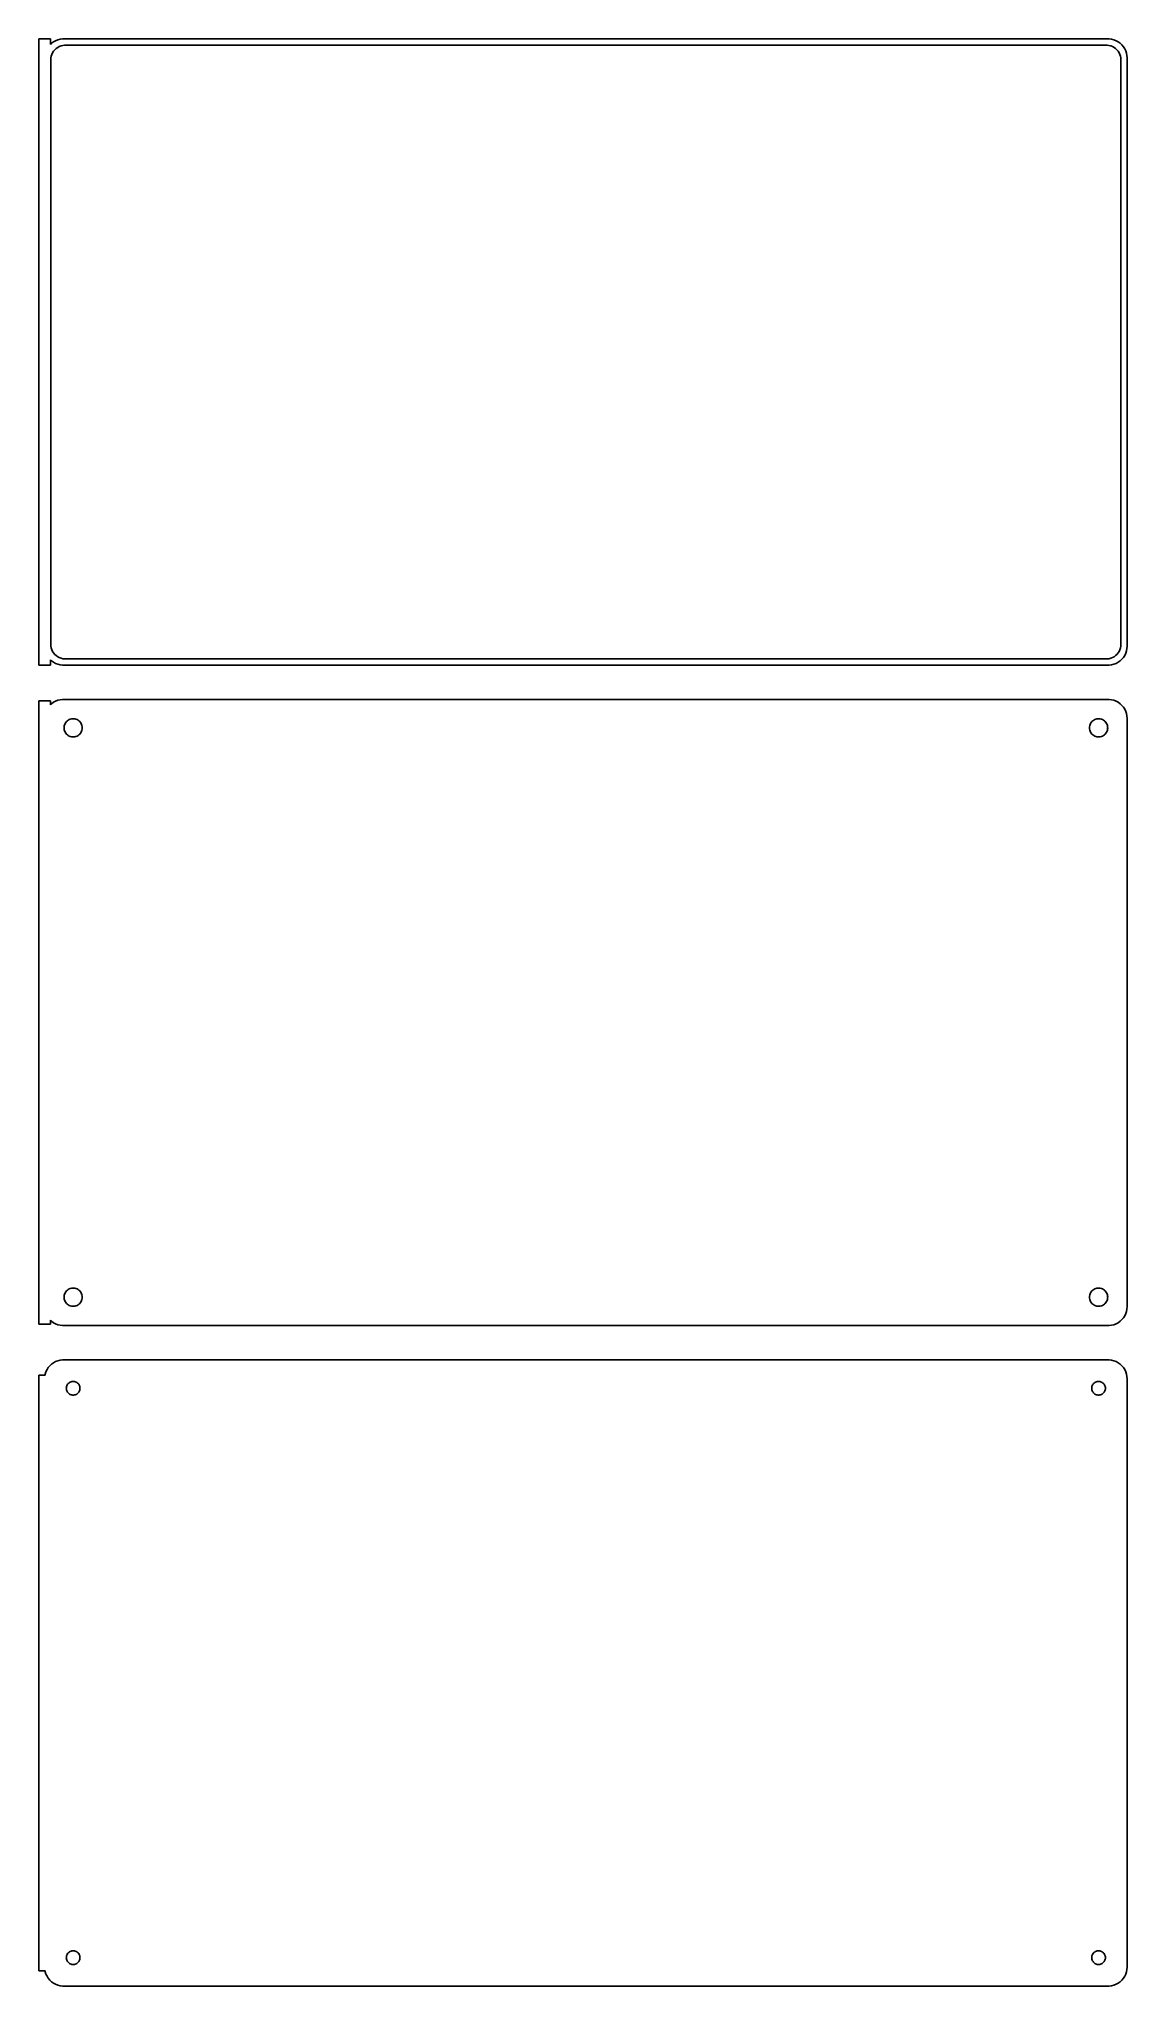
# Model space of a CAD drawing. Header units: metres. Extents: x -144 to 142, y 266 to 778.
import ezdxf

# ---------------------------------------------------------------- set-up
doc = ezdxf.new("R2010")
doc.units = ezdxf.units.M

msp = doc.modelspace()

# ---------------------------------------------------------------- linework, layer by layer
for p, q in [((-141, 778.49), (-144, 778.49)), ((-144, 778.49), (-144, 613.51)), ((-141, 777.059), (-141, 778.49)), ((-140.687, 777.353), (-141, 777.059)), ((-140.179, 777.722), (-140.687, 777.353)), ((-140.601, 774.426), (-140.394, 774.866)), ((-140.394, 774.866), (-140.133, 775.276)), ((-139.629, 778.024), (-140.179, 777.722)), ((-140.133, 775.276), (-139.823, 775.651)), ((-139.823, 775.651), (-139.469, 775.984)), ((-139.045, 778.255), (-139.629, 778.024)), ((-139.469, 775.984), (-139.075, 776.27)), ((-139.075, 776.27), (-138.649, 776.504)), ((-138.437, 778.411), (-139.045, 778.255)), ((-138.649, 776.504), (-138.197, 776.683)), ((-137.814, 778.49), (-138.437, 778.411)), ((-138.197, 776.683), (-137.726, 776.804)), ((137.814, 778.49), (-137.814, 778.49)), ((-137.726, 776.804), (-137.243, 776.865)), ((-137.243, 776.865), (137.243, 776.865)), ((137.243, 776.865), (137.726, 776.804)), ((137.726, 776.804), (138.197, 776.683)), ((138.437, 778.411), (137.814, 778.49)), ((138.197, 776.683), (138.649, 776.504)), ((139.045, 778.255), (138.437, 778.411)), ((138.649, 776.504), (139.075, 776.27)), ((139.629, 778.024), (139.045, 778.255)), ((139.075, 776.27), (139.469, 775.984)), ((139.469, 775.984), (139.823, 775.651)), ((140.179, 777.722), (139.629, 778.024)), ((139.823, 775.651), (140.133, 775.276)), ((140.133, 775.276), (140.394, 774.866)), ((140.687, 777.353), (140.179, 777.722)), ((140.394, 774.866), (140.601, 774.426)), ((141.145, 776.923), (140.687, 777.353)), ((141.545, 776.439), (141.145, 776.923)), ((141.882, 775.909), (141.545, 776.439)), ((142.149, 775.341), (141.882, 775.909)), ((142.343, 774.743), (142.149, 775.341)), ((142.461, 774.127), (142.343, 774.743)), ((-140.873, 773), (-140.842, 773.485)), ((-140.873, 619), (-140.873, 773)), ((-140.842, 773.485), (-140.751, 773.963)), ((-140.751, 773.963), (-140.601, 774.426)), ((140.601, 774.426), (140.751, 773.963)), ((140.751, 773.963), (140.842, 773.485)), ((140.842, 773.485), (140.873, 773)), ((140.873, 773), (140.873, 619)), ((142.5, 773.5), (142.461, 774.127)), ((142.5, 618.5), (142.5, 773.5)), ((-140.842, 618.515), (-140.873, 619)), ((-140.751, 618.037), (-140.842, 618.515)), ((-140.601, 617.574), (-140.751, 618.037)), ((-140.394, 617.134), (-140.601, 617.574)), ((-140.133, 616.724), (-140.394, 617.134)), ((-139.823, 616.349), (-140.133, 616.724)), ((-139.469, 616.016), (-139.823, 616.349)), ((-139.075, 615.73), (-139.469, 616.016)), ((-138.649, 615.496), (-139.075, 615.73)), ((139.075, 615.73), (138.649, 615.496)), ((139.469, 616.016), (139.075, 615.73)), ((139.823, 616.349), (139.469, 616.016)), ((140.133, 616.724), (139.823, 616.349)), ((140.394, 617.134), (140.133, 616.724)), ((140.601, 617.574), (140.394, 617.134)), ((140.751, 618.037), (140.601, 617.574)), ((140.842, 618.515), (140.751, 618.037)), ((140.873, 619), (140.842, 618.515)), ((141.545, 615.561), (141.882, 616.091)), ((141.882, 616.091), (142.149, 616.659)), ((142.149, 616.659), (142.343, 617.257)), ((142.343, 617.257), (142.461, 617.873)), ((142.461, 617.873), (142.5, 618.5)), ((-144, 613.51), (-141, 613.51)), ((-141, 614.941), (-140.687, 614.647)), ((-141, 613.51), (-141, 614.941)), ((-140.687, 614.647), (-140.179, 614.278)), ((-140.179, 614.278), (-139.629, 613.976)), ((-139.629, 613.976), (-139.045, 613.745)), ((-139.045, 613.745), (-138.437, 613.589)), ((-138.197, 615.317), (-138.649, 615.496)), ((-138.437, 613.589), (-137.814, 613.51)), ((-137.726, 615.196), (-138.197, 615.317)), ((-137.814, 613.51), (137.814, 613.51)), ((-137.243, 615.135), (-137.726, 615.196)), ((137.243, 615.135), (-137.243, 615.135)), ((137.726, 615.196), (137.243, 615.135)), ((138.197, 615.317), (137.726, 615.196)), ((137.814, 613.51), (138.437, 613.589)), ((138.649, 615.496), (138.197, 615.317)), ((138.437, 613.589), (139.045, 613.745)), ((139.045, 613.745), (139.629, 613.976)), ((139.629, 613.976), (140.179, 614.278)), ((140.179, 614.278), (140.687, 614.647)), ((140.687, 614.647), (141.145, 615.077)), ((141.145, 615.077), (141.545, 615.561)), ((-141, 604.115), (-144, 604.115)), ((-144, 604.115), (-144, 439.885)), ((-141, 603.059), (-141, 604.115)), ((-140.687, 603.353), (-141, 603.059)), ((-140.179, 603.722), (-140.687, 603.353)), ((-139.629, 604.024), (-140.179, 603.722)), ((-139.045, 604.255), (-139.629, 604.024)), ((-138.437, 604.411), (-139.045, 604.255)), ((-137.814, 604.49), (-138.437, 604.411)), ((137.814, 604.49), (-137.814, 604.49)), ((138.437, 604.411), (137.814, 604.49)), ((139.045, 604.255), (138.437, 604.411)), ((139.629, 604.024), (139.045, 604.255)), ((140.179, 603.722), (139.629, 604.024)), ((140.687, 603.353), (140.179, 603.722)), ((141.145, 602.923), (140.687, 603.353)), ((141.545, 602.439), (141.145, 602.923)), ((141.882, 601.909), (141.545, 602.439)), ((142.149, 601.341), (141.882, 601.909)), ((142.343, 600.743), (142.149, 601.341)), ((142.461, 600.127), (142.343, 600.743)), ((-137.4, 597), (-137.381, 597.301)), ((-137.381, 596.699), (-137.4, 597)), ((-137.381, 597.301), (-137.325, 597.597)), ((-137.325, 596.403), (-137.381, 596.699)), ((-137.325, 597.597), (-137.231, 597.883)), ((-137.231, 596.117), (-137.325, 596.403)), ((-137.231, 597.883), (-137.103, 598.156)), ((-137.103, 595.844), (-137.231, 596.117)), ((-137.103, 598.156), (-136.942, 598.411)), ((-136.942, 595.589), (-137.103, 595.844)), ((-136.942, 598.411), (-136.75, 598.643)), ((-136.75, 595.357), (-136.942, 595.589)), ((-136.75, 598.643), (-136.53, 598.849)), ((-136.53, 595.151), (-136.75, 595.357)), ((-136.53, 598.849), (-136.286, 599.026)), ((-136.286, 594.974), (-136.53, 595.151)), ((-136.286, 599.026), (-136.022, 599.172)), ((-136.022, 599.172), (-135.742, 599.283)), ((-135.742, 599.283), (-135.45, 599.357)), ((-135.45, 599.357), (-135.151, 599.395)), ((-135.151, 599.395), (-134.849, 599.395)), ((-134.849, 599.395), (-134.55, 599.357)), ((-134.55, 599.357), (-134.258, 599.283)), ((-134.258, 599.283), (-133.978, 599.172)), ((-133.978, 599.172), (-133.714, 599.026)), ((-133.714, 599.026), (-133.47, 598.849)), ((-133.47, 595.151), (-133.714, 594.974)), ((-133.47, 598.849), (-133.25, 598.643)), ((-133.25, 595.357), (-133.47, 595.151)), ((-133.25, 598.643), (-133.058, 598.411)), ((-133.058, 595.589), (-133.25, 595.357)), ((-133.058, 598.411), (-132.897, 598.156)), ((-132.897, 595.844), (-133.058, 595.589)), ((-132.897, 598.156), (-132.769, 597.883)), ((-132.769, 596.117), (-132.897, 595.844)), ((-132.769, 597.883), (-132.675, 597.597)), ((-132.675, 596.403), (-132.769, 596.117)), ((-132.675, 597.597), (-132.619, 597.301)), ((-132.619, 596.699), (-132.675, 596.403)), ((-132.619, 597.301), (-132.6, 597)), ((-132.6, 597), (-132.619, 596.699)), ((132.6, 597), (132.619, 597.301)), ((132.619, 596.699), (132.6, 597)), ((132.619, 597.301), (132.675, 597.597)), ((132.675, 596.403), (132.619, 596.699)), ((132.675, 597.597), (132.769, 597.883)), ((132.769, 596.117), (132.675, 596.403)), ((132.769, 597.883), (132.897, 598.156)), ((132.897, 595.844), (132.769, 596.117)), ((132.897, 598.156), (133.058, 598.411)), ((133.058, 595.589), (132.897, 595.844)), ((133.058, 598.411), (133.25, 598.643)), ((133.25, 595.357), (133.058, 595.589)), ((133.25, 598.643), (133.47, 598.849)), ((133.47, 595.151), (133.25, 595.357)), ((133.47, 598.849), (133.714, 599.026)), ((133.714, 594.974), (133.47, 595.151)), ((133.714, 599.026), (133.978, 599.172)), ((133.978, 599.172), (134.258, 599.283)), ((134.258, 599.283), (134.55, 599.357)), ((134.55, 599.357), (134.849, 599.395)), ((134.849, 599.395), (135.151, 599.395)), ((135.151, 599.395), (135.45, 599.357)), ((135.45, 599.357), (135.742, 599.283)), ((135.742, 599.283), (136.022, 599.172)), ((136.022, 599.172), (136.286, 599.026)), ((136.286, 599.026), (136.53, 598.849)), ((136.53, 595.151), (136.286, 594.974)), ((136.53, 598.849), (136.75, 598.643)), ((136.75, 595.357), (136.53, 595.151)), ((136.75, 598.643), (136.942, 598.411)), ((136.942, 595.589), (136.75, 595.357)), ((136.942, 598.411), (137.103, 598.156)), ((137.103, 595.844), (136.942, 595.589)), ((137.103, 598.156), (137.231, 597.883)), ((137.231, 596.117), (137.103, 595.844)), ((137.231, 597.883), (137.325, 597.597)), ((137.325, 596.403), (137.231, 596.117)), ((137.325, 597.597), (137.381, 597.301)), ((137.381, 596.699), (137.325, 596.403)), ((137.381, 597.301), (137.4, 597)), ((137.4, 597), (137.381, 596.699)), ((142.5, 599.5), (142.461, 600.127)), ((142.5, 444.5), (142.5, 599.5)), ((-136.022, 594.828), (-136.286, 594.974)), ((-135.742, 594.717), (-136.022, 594.828)), ((-135.45, 594.643), (-135.742, 594.717)), ((-135.151, 594.605), (-135.45, 594.643)), ((-134.849, 594.605), (-135.151, 594.605)), ((-134.55, 594.643), (-134.849, 594.605)), ((-134.258, 594.717), (-134.55, 594.643)), ((-133.978, 594.828), (-134.258, 594.717)), ((-133.714, 594.974), (-133.978, 594.828)), ((133.978, 594.828), (133.714, 594.974)), ((134.258, 594.717), (133.978, 594.828)), ((134.55, 594.643), (134.258, 594.717)), ((134.849, 594.605), (134.55, 594.643)), ((135.151, 594.605), (134.849, 594.605)), ((135.45, 594.643), (135.151, 594.605)), ((135.742, 594.717), (135.45, 594.643)), ((136.022, 594.828), (135.742, 594.717)), ((136.286, 594.974), (136.022, 594.828)), ((-137.4, 447), (-137.381, 447.301)), ((-137.381, 446.699), (-137.4, 447)), ((-137.381, 447.301), (-137.325, 447.597)), ((-137.325, 446.403), (-137.381, 446.699)), ((-137.325, 447.597), (-137.231, 447.883)), ((-137.231, 446.117), (-137.325, 446.403)), ((-137.231, 447.883), (-137.103, 448.156)), ((-137.103, 448.156), (-136.942, 448.411)), ((-136.942, 448.411), (-136.75, 448.643)), ((-136.75, 448.643), (-136.53, 448.849)), ((-136.53, 448.849), (-136.286, 449.026)), ((-136.286, 449.026), (-136.022, 449.172)), ((-136.022, 449.172), (-135.742, 449.283)), ((-135.742, 449.283), (-135.45, 449.357)), ((-135.45, 449.357), (-135.151, 449.395)), ((-135.151, 449.395), (-134.849, 449.395)), ((-134.849, 449.395), (-134.55, 449.357)), ((-134.55, 449.357), (-134.258, 449.283)), ((-134.258, 449.283), (-133.978, 449.172)), ((-133.978, 449.172), (-133.714, 449.026)), ((-133.714, 449.026), (-133.47, 448.849)), ((-133.47, 448.849), (-133.25, 448.643)), ((-133.25, 448.643), (-133.058, 448.411)), ((-133.058, 448.411), (-132.897, 448.156)), ((-132.897, 448.156), (-132.769, 447.883)), ((-132.769, 447.883), (-132.675, 447.597)), ((-132.675, 446.403), (-132.769, 446.117)), ((-132.675, 447.597), (-132.619, 447.301)), ((-132.619, 446.699), (-132.675, 446.403)), ((-132.619, 447.301), (-132.6, 447)), ((-132.6, 447), (-132.619, 446.699)), ((132.6, 447), (132.619, 447.301)), ((132.619, 446.699), (132.6, 447)), ((132.619, 447.301), (132.675, 447.597)), ((132.675, 446.403), (132.619, 446.699)), ((132.675, 447.597), (132.769, 447.883)), ((132.769, 446.117), (132.675, 446.403)), ((132.769, 447.883), (132.897, 448.156)), ((132.897, 448.156), (133.058, 448.411)), ((133.058, 448.411), (133.25, 448.643)), ((133.25, 448.643), (133.47, 448.849)), ((133.47, 448.849), (133.714, 449.026)), ((133.714, 449.026), (133.978, 449.172)), ((133.978, 449.172), (134.258, 449.283)), ((134.258, 449.283), (134.55, 449.357)), ((134.55, 449.357), (134.849, 449.395)), ((134.849, 449.395), (135.151, 449.395)), ((135.151, 449.395), (135.45, 449.357)), ((135.45, 449.357), (135.742, 449.283)), ((135.742, 449.283), (136.022, 449.172)), ((136.022, 449.172), (136.286, 449.026)), ((136.286, 449.026), (136.53, 448.849)), ((136.53, 448.849), (136.75, 448.643)), ((136.75, 448.643), (136.942, 448.411)), ((136.942, 448.411), (137.103, 448.156)), ((137.103, 448.156), (137.231, 447.883)), ((137.231, 447.883), (137.325, 447.597)), ((137.325, 446.403), (137.231, 446.117)), ((137.325, 447.597), (137.381, 447.301)), ((137.381, 446.699), (137.325, 446.403)), ((137.381, 447.301), (137.4, 447)), ((137.4, 447), (137.381, 446.699)), ((-137.103, 445.844), (-137.231, 446.117)), ((-136.942, 445.589), (-137.103, 445.844)), ((-136.75, 445.357), (-136.942, 445.589)), ((-136.53, 445.151), (-136.75, 445.357)), ((-136.286, 444.974), (-136.53, 445.151)), ((-136.022, 444.828), (-136.286, 444.974)), ((-135.742, 444.717), (-136.022, 444.828)), ((-135.45, 444.643), (-135.742, 444.717)), ((-135.151, 444.605), (-135.45, 444.643)), ((-134.849, 444.605), (-135.151, 444.605)), ((-134.55, 444.643), (-134.849, 444.605)), ((-134.258, 444.717), (-134.55, 444.643)), ((-133.978, 444.828), (-134.258, 444.717)), ((-133.714, 444.974), (-133.978, 444.828)), ((-133.47, 445.151), (-133.714, 444.974)), ((-133.25, 445.357), (-133.47, 445.151)), ((-133.058, 445.589), (-133.25, 445.357)), ((-132.897, 445.844), (-133.058, 445.589)), ((-132.769, 446.117), (-132.897, 445.844)), ((132.897, 445.844), (132.769, 446.117)), ((133.058, 445.589), (132.897, 445.844)), ((133.25, 445.357), (133.058, 445.589)), ((133.47, 445.151), (133.25, 445.357)), ((133.714, 444.974), (133.47, 445.151)), ((133.978, 444.828), (133.714, 444.974)), ((134.258, 444.717), (133.978, 444.828)), ((134.55, 444.643), (134.258, 444.717)), ((134.849, 444.605), (134.55, 444.643)), ((135.151, 444.605), (134.849, 444.605)), ((135.45, 444.643), (135.151, 444.605)), ((135.742, 444.717), (135.45, 444.643)), ((136.022, 444.828), (135.742, 444.717)), ((136.286, 444.974), (136.022, 444.828)), ((136.53, 445.151), (136.286, 444.974)), ((136.75, 445.357), (136.53, 445.151)), ((136.942, 445.589), (136.75, 445.357)), ((137.103, 445.844), (136.942, 445.589)), ((137.231, 446.117), (137.103, 445.844)), ((141.145, 441.077), (141.545, 441.561)), ((141.545, 441.561), (141.882, 442.091)), ((141.882, 442.091), (142.149, 442.659)), ((142.149, 442.659), (142.343, 443.257)), ((142.343, 443.257), (142.461, 443.873)), ((142.461, 443.873), (142.5, 444.5)), ((-144, 439.885), (-141, 439.885)), ((-141, 439.885), (-141, 440.941)), ((-141, 440.941), (-140.687, 440.647)), ((-140.687, 440.647), (-140.179, 440.278)), ((-140.179, 440.278), (-139.629, 439.976)), ((-139.629, 439.976), (-139.045, 439.745)), ((-139.045, 439.745), (-138.437, 439.589)), ((-138.437, 439.589), (-137.814, 439.51)), ((-137.814, 439.51), (137.814, 439.51)), ((137.814, 439.51), (138.437, 439.589)), ((138.437, 439.589), (139.045, 439.745)), ((139.045, 439.745), (139.629, 439.976)), ((139.629, 439.976), (140.179, 440.278)), ((140.179, 440.278), (140.687, 440.647)), ((140.687, 440.647), (141.145, 441.077)), ((-142.4, 426.444), (-144, 426.444)), ((-144, 426.444), (-144, 269.556)), ((-142.343, 426.743), (-142.4, 426.444)), ((-142.149, 427.341), (-142.343, 426.743)), ((-141.882, 427.909), (-142.149, 427.341)), ((-141.545, 428.439), (-141.882, 427.909)), ((-141.145, 428.923), (-141.545, 428.439)), ((-140.687, 429.353), (-141.145, 428.923)), ((-140.179, 429.722), (-140.687, 429.353)), ((-139.629, 430.024), (-140.179, 429.722)), ((-139.045, 430.255), (-139.629, 430.024)), ((-138.437, 430.411), (-139.045, 430.255)), ((-137.814, 430.49), (-138.437, 430.411)), ((137.814, 430.49), (-137.814, 430.49)), ((138.437, 430.411), (137.814, 430.49)), ((139.045, 430.255), (138.437, 430.411)), ((139.629, 430.024), (139.045, 430.255)), ((140.179, 429.722), (139.629, 430.024)), ((140.687, 429.353), (140.179, 429.722)), ((141.145, 428.923), (140.687, 429.353)), ((141.545, 428.439), (141.145, 428.923)), ((141.882, 427.909), (141.545, 428.439)), ((142.149, 427.341), (141.882, 427.909)), ((142.343, 426.743), (142.149, 427.341)), ((142.461, 426.127), (142.343, 426.743)), ((142.5, 425.5), (142.461, 426.127)), ((-136.8, 423), (-136.786, 423.226)), ((-136.786, 422.774), (-136.8, 423)), ((-136.786, 423.226), (-136.743, 423.448)), ((-136.743, 422.552), (-136.786, 422.774)), ((-136.743, 423.448), (-136.674, 423.663)), ((-136.674, 422.337), (-136.743, 422.552)), ((-136.674, 423.663), (-136.577, 423.867)), ((-136.577, 422.133), (-136.674, 422.337)), ((-136.577, 423.867), (-136.456, 424.058)), ((-136.456, 421.942), (-136.577, 422.133)), ((-136.456, 424.058), (-136.312, 424.232)), ((-136.312, 421.768), (-136.456, 421.942)), ((-136.312, 424.232), (-136.147, 424.387)), ((-136.147, 421.613), (-136.312, 421.768)), ((-136.147, 424.387), (-135.964, 424.52)), ((-135.964, 421.48), (-136.147, 421.613)), ((-135.964, 424.52), (-135.766, 424.629)), ((-135.766, 421.371), (-135.964, 421.48)), ((-135.766, 424.629), (-135.556, 424.712)), ((-135.556, 421.288), (-135.766, 421.371)), ((-135.556, 424.712), (-135.337, 424.768)), ((-135.337, 421.232), (-135.556, 421.288)), ((-135.337, 424.768), (-135.113, 424.796)), ((-135.113, 421.204), (-135.337, 421.232)), ((-135.113, 424.796), (-134.887, 424.796)), ((-134.887, 421.204), (-135.113, 421.204)), ((-134.887, 424.796), (-134.663, 424.768)), ((-134.663, 421.232), (-134.887, 421.204)), ((-134.663, 424.768), (-134.444, 424.712)), ((-134.444, 421.288), (-134.663, 421.232)), ((-134.444, 424.712), (-134.234, 424.629)), ((-134.234, 421.371), (-134.444, 421.288)), ((-134.234, 424.629), (-134.036, 424.52)), ((-134.036, 421.48), (-134.234, 421.371)), ((-134.036, 424.52), (-133.853, 424.387)), ((-133.853, 421.613), (-134.036, 421.48)), ((-133.853, 424.387), (-133.688, 424.232)), ((-133.688, 421.768), (-133.853, 421.613)), ((-133.688, 424.232), (-133.544, 424.058)), ((-133.544, 421.942), (-133.688, 421.768)), ((-133.544, 424.058), (-133.423, 423.867)), ((-133.423, 422.133), (-133.544, 421.942)), ((-133.423, 423.867), (-133.326, 423.663)), ((-133.326, 422.337), (-133.423, 422.133)), ((-133.326, 423.663), (-133.257, 423.448)), ((-133.257, 422.552), (-133.326, 422.337)), ((-133.257, 423.448), (-133.214, 423.226)), ((-133.214, 422.774), (-133.257, 422.552)), ((-133.214, 423.226), (-133.2, 423)), ((-133.2, 423), (-133.214, 422.774)), ((133.2, 423), (133.214, 423.226)), ((133.214, 422.774), (133.2, 423)), ((133.214, 423.226), (133.257, 423.448)), ((133.257, 422.552), (133.214, 422.774)), ((133.257, 423.448), (133.326, 423.663)), ((133.326, 422.337), (133.257, 422.552)), ((133.326, 423.663), (133.423, 423.867)), ((133.423, 422.133), (133.326, 422.337)), ((133.423, 423.867), (133.544, 424.058)), ((133.544, 421.942), (133.423, 422.133)), ((133.544, 424.058), (133.688, 424.232)), ((133.688, 421.768), (133.544, 421.942)), ((133.688, 424.232), (133.853, 424.387)), ((133.853, 421.613), (133.688, 421.768)), ((133.853, 424.387), (134.036, 424.52)), ((134.036, 421.48), (133.853, 421.613)), ((134.036, 424.52), (134.234, 424.629)), ((134.234, 421.371), (134.036, 421.48)), ((134.234, 424.629), (134.444, 424.712)), ((134.444, 421.288), (134.234, 421.371)), ((134.444, 424.712), (134.663, 424.768)), ((134.663, 421.232), (134.444, 421.288)), ((134.663, 424.768), (134.887, 424.796)), ((134.887, 421.204), (134.663, 421.232)), ((134.887, 424.796), (135.113, 424.796)), ((135.113, 421.204), (134.887, 421.204)), ((135.113, 424.796), (135.337, 424.768)), ((135.337, 421.232), (135.113, 421.204)), ((135.337, 424.768), (135.556, 424.712)), ((135.556, 421.288), (135.337, 421.232)), ((135.556, 424.712), (135.766, 424.629)), ((135.766, 421.371), (135.556, 421.288)), ((135.766, 424.629), (135.964, 424.52)), ((135.964, 421.48), (135.766, 421.371)), ((135.964, 424.52), (136.147, 424.387)), ((136.147, 421.613), (135.964, 421.48)), ((136.147, 424.387), (136.312, 424.232)), ((136.312, 421.768), (136.147, 421.613)), ((136.312, 424.232), (136.456, 424.058)), ((136.456, 421.942), (136.312, 421.768)), ((136.456, 424.058), (136.577, 423.867)), ((136.577, 422.133), (136.456, 421.942)), ((136.577, 423.867), (136.674, 423.663)), ((136.674, 422.337), (136.577, 422.133)), ((136.674, 423.663), (136.743, 423.448)), ((136.743, 422.552), (136.674, 422.337)), ((136.743, 423.448), (136.786, 423.226)), ((136.786, 422.774), (136.743, 422.552)), ((136.786, 423.226), (136.8, 423)), ((136.8, 423), (136.786, 422.774)), ((142.5, 270.5), (142.5, 425.5)), ((-136.8, 273), (-136.786, 273.226)), ((-136.786, 272.774), (-136.8, 273)), ((-136.786, 273.226), (-136.743, 273.448)), ((-136.743, 272.552), (-136.786, 272.774)), ((-136.743, 273.448), (-136.674, 273.663)), ((-136.674, 272.337), (-136.743, 272.552)), ((-136.674, 273.663), (-136.577, 273.867)), ((-136.577, 272.133), (-136.674, 272.337)), ((-136.577, 273.867), (-136.456, 274.058)), ((-136.456, 271.942), (-136.577, 272.133)), ((-136.456, 274.058), (-136.312, 274.232)), ((-136.312, 271.768), (-136.456, 271.942)), ((-136.312, 274.232), (-136.147, 274.387)), ((-136.147, 274.387), (-135.964, 274.52)), ((-135.964, 274.52), (-135.766, 274.629)), ((-135.766, 274.629), (-135.556, 274.712)), ((-135.556, 274.712), (-135.337, 274.768)), ((-135.337, 274.768), (-135.113, 274.796)), ((-135.113, 274.796), (-134.887, 274.796)), ((-134.887, 274.796), (-134.663, 274.768)), ((-134.663, 274.768), (-134.444, 274.712)), ((-134.444, 274.712), (-134.234, 274.629)), ((-134.234, 274.629), (-134.036, 274.52)), ((-134.036, 274.52), (-133.853, 274.387)), ((-133.853, 274.387), (-133.688, 274.232)), ((-133.688, 274.232), (-133.544, 274.058)), ((-133.544, 271.942), (-133.688, 271.768)), ((-133.544, 274.058), (-133.423, 273.867)), ((-133.423, 272.133), (-133.544, 271.942)), ((-133.423, 273.867), (-133.326, 273.663)), ((-133.326, 272.337), (-133.423, 272.133)), ((-133.326, 273.663), (-133.257, 273.448)), ((-133.257, 272.552), (-133.326, 272.337)), ((-133.257, 273.448), (-133.214, 273.226)), ((-133.214, 272.774), (-133.257, 272.552)), ((-133.214, 273.226), (-133.2, 273)), ((-133.2, 273), (-133.214, 272.774)), ((133.2, 273), (133.214, 273.226)), ((133.214, 272.774), (133.2, 273)), ((133.214, 273.226), (133.257, 273.448)), ((133.257, 272.552), (133.214, 272.774)), ((133.257, 273.448), (133.326, 273.663)), ((133.326, 272.337), (133.257, 272.552)), ((133.326, 273.663), (133.423, 273.867)), ((133.423, 272.133), (133.326, 272.337)), ((133.423, 273.867), (133.544, 274.058)), ((133.544, 271.942), (133.423, 272.133)), ((133.544, 274.058), (133.688, 274.232)), ((133.688, 271.768), (133.544, 271.942)), ((133.688, 274.232), (133.853, 274.387)), ((133.853, 274.387), (134.036, 274.52)), ((134.036, 274.52), (134.234, 274.629)), ((134.234, 274.629), (134.444, 274.712)), ((134.444, 274.712), (134.663, 274.768)), ((134.663, 274.768), (134.887, 274.796)), ((134.887, 274.796), (135.113, 274.796)), ((135.113, 274.796), (135.337, 274.768)), ((135.337, 274.768), (135.556, 274.712)), ((135.556, 274.712), (135.766, 274.629)), ((135.766, 274.629), (135.964, 274.52)), ((135.964, 274.52), (136.147, 274.387)), ((136.147, 274.387), (136.312, 274.232)), ((136.312, 274.232), (136.456, 274.058)), ((136.456, 271.942), (136.312, 271.768)), ((136.456, 274.058), (136.577, 273.867)), ((136.577, 272.133), (136.456, 271.942)), ((136.577, 273.867), (136.674, 273.663)), ((136.674, 272.337), (136.577, 272.133)), ((136.674, 273.663), (136.743, 273.448)), ((136.743, 272.552), (136.674, 272.337)), ((136.743, 273.448), (136.786, 273.226)), ((136.786, 272.774), (136.743, 272.552)), ((136.786, 273.226), (136.8, 273)), ((136.8, 273), (136.786, 272.774)), ((-144, 269.556), (-142.4, 269.556)), ((-142.4, 269.556), (-142.343, 269.257)), ((-142.343, 269.257), (-142.149, 268.659)), ((-142.149, 268.659), (-141.882, 268.091)), ((-141.882, 268.091), (-141.545, 267.561)), ((-141.545, 267.561), (-141.145, 267.077)), ((-141.145, 267.077), (-140.687, 266.647)), ((-136.147, 271.613), (-136.312, 271.768)), ((-135.964, 271.48), (-136.147, 271.613)), ((-135.766, 271.371), (-135.964, 271.48)), ((-135.556, 271.288), (-135.766, 271.371)), ((-135.337, 271.232), (-135.556, 271.288)), ((-135.113, 271.204), (-135.337, 271.232)), ((-134.887, 271.204), (-135.113, 271.204)), ((-134.663, 271.232), (-134.887, 271.204)), ((-134.444, 271.288), (-134.663, 271.232)), ((-134.234, 271.371), (-134.444, 271.288)), ((-134.036, 271.48), (-134.234, 271.371)), ((-133.853, 271.613), (-134.036, 271.48)), ((-133.688, 271.768), (-133.853, 271.613)), ((133.853, 271.613), (133.688, 271.768)), ((134.036, 271.48), (133.853, 271.613)), ((134.234, 271.371), (134.036, 271.48)), ((134.444, 271.288), (134.234, 271.371)), ((134.663, 271.232), (134.444, 271.288)), ((134.887, 271.204), (134.663, 271.232)), ((135.113, 271.204), (134.887, 271.204)), ((135.337, 271.232), (135.113, 271.204)), ((135.556, 271.288), (135.337, 271.232)), ((135.766, 271.371), (135.556, 271.288)), ((135.964, 271.48), (135.766, 271.371)), ((136.147, 271.613), (135.964, 271.48)), ((136.312, 271.768), (136.147, 271.613)), ((140.687, 266.647), (141.145, 267.077)), ((141.145, 267.077), (141.545, 267.561)), ((141.545, 267.561), (141.882, 268.091)), ((141.882, 268.091), (142.149, 268.659)), ((142.149, 268.659), (142.343, 269.257)), ((142.343, 269.257), (142.461, 269.873)), ((142.461, 269.873), (142.5, 270.5)), ((-140.687, 266.647), (-140.179, 266.278)), ((-140.179, 266.278), (-139.629, 265.976)), ((-139.629, 265.976), (-139.045, 265.745)), ((-139.045, 265.745), (-138.437, 265.589)), ((-138.437, 265.589), (-137.814, 265.51)), ((-137.814, 265.51), (137.814, 265.51)), ((137.814, 265.51), (138.437, 265.589)), ((138.437, 265.589), (139.045, 265.745)), ((139.045, 265.745), (139.629, 265.976)), ((139.629, 265.976), (140.179, 266.278)), ((140.179, 266.278), (140.687, 266.647))]:
    msp.add_line(p, q)

doc.saveas('drawing.dxf')
